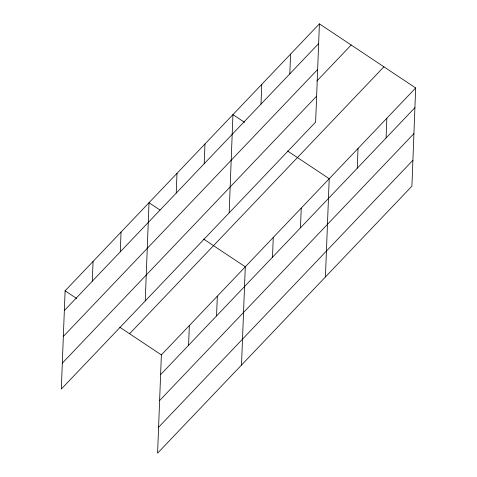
<?xml version="1.0" encoding="UTF-8"?>
<svg xmlns="http://www.w3.org/2000/svg" width="477" height="477" viewBox="0 0 477 477"><rect width="100%" height="100%" fill="white"/><g stroke="black" fill="none" stroke-linecap="round" stroke-linejoin="round"><path stroke-width="0.72" d="M319.405 23.85L65.099 290.803L61.324 389.041L315.631 122.088L319.405 23.85L415.676 87.959L411.901 186.197L157.595 453.15L161.369 354.912L415.676 87.959M92.311 281.174L93.075 261.438M120.287 251.808L121.045 232.078M145.246 300.945L149.021 202.713L160.016 210.035M176.234 193.078L176.991 173.348M188.588 345.282L189.345 325.547M204.21 163.712L204.967 143.982M216.558 315.917L217.315 296.181M229.169 212.849L232.943 114.617L244.546 122.345M241.517 365.054L245.291 266.816L203.637 239.084M261.002 104.093L261.76 84.357M272.504 257.186L273.261 237.451M289.825 73.834L290.582 54.104M300.48 227.821L301.237 208.085M325.439 276.958L329.213 178.72L287.559 150.988M357.273 168.196L358.03 148.466M386.096 137.942L386.853 118.213M64.341 310.539L318.648 43.58M63.346 336.446L317.652 69.487M316.788 81.102L351.173 45.005M62.32 363.134L316.627 96.181M129.601 333.757L383.907 66.804M160.612 374.648L414.918 107.689M159.616 400.549L413.923 133.596M158.591 427.243L412.897 160.29M65.099 290.803L76.708 298.536M119.721 327.18L161.369 354.912"/></g></svg>
